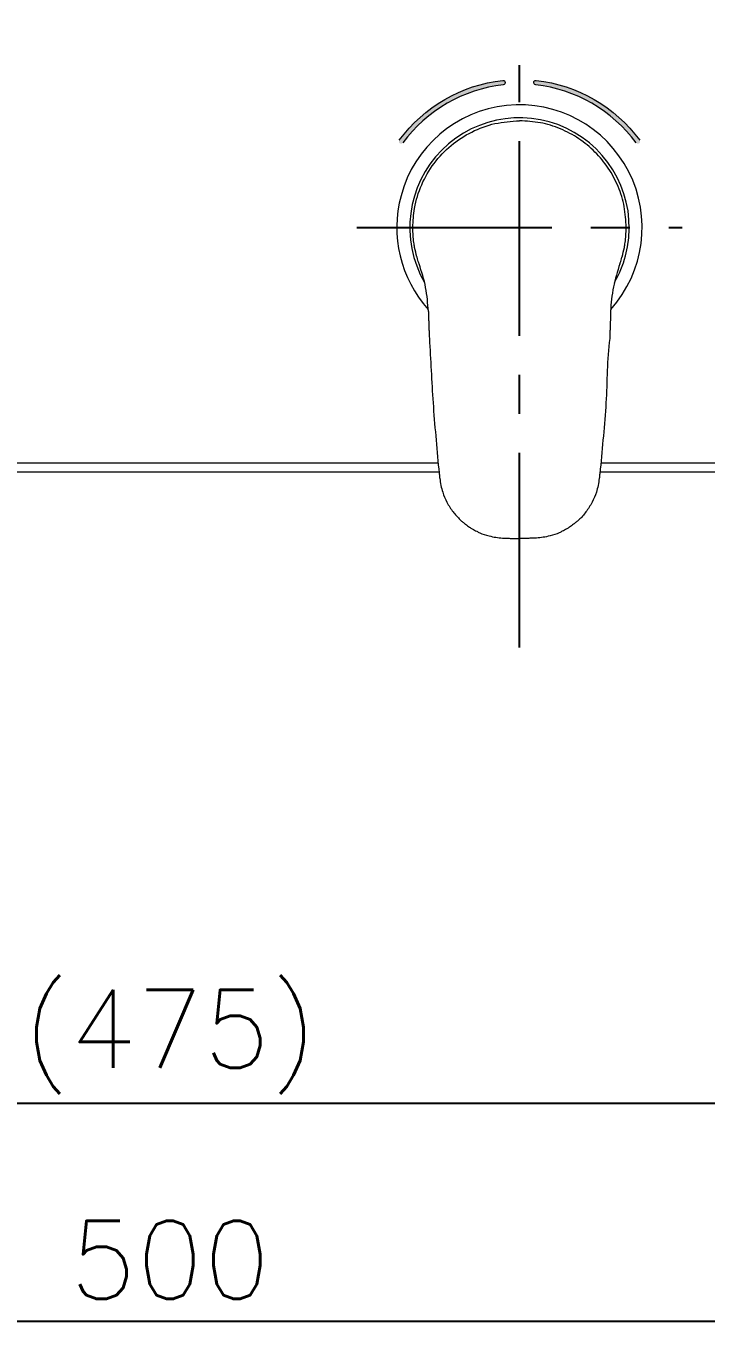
# Model space of a CAD drawing. Extents: x -6207 to -5787, y -4608 to -3937.
# Drawn here: x -6090.1 to -6059.6, y -4405.1 to -4346.9 of the extents above; entities that cross this region are included whole.
import ezdxf

# ---------------------------------------------------------------- set-up
doc = ezdxf.new("R2010")
doc.units = 0
doc.header["$LTSCALE"] = 7
doc.linetypes.add('CENTER', pattern=[2, 1.25, -0.25, 0.25, -0.25])
doc.layers.get('0').update_dxf_attribs({"color": 2, "linetype": 'CONTINUOUS'})
doc.layers.add('D', color=2, linetype='CONTINUOUS')
doc.layers.add('DWG', color=7, linetype='CONTINUOUS')
doc.styles.add('GHS', font='ROMANS.shx', dxfattribs={"bigfont": 'GHS.shx'})

msp = doc.modelspace()

# ---------------------------------------------------------------- hatches: boundary and pattern name
at = {"layer": 'DWG', "true_color": 0xd51c29}
h = msp.add_hatch(color=242, dxfattribs=at)
h.dxf.hatch_style = 2
edge = h.paths.add_edge_path()
edge.add_spline(control_points=[(-6068.68495, -4349.37599), (-6068.63003, -4349.36982), (-6068.58056, -4349.4093), (-6068.57443, -4349.46418), (-6068.56823, -4349.51907), (-6068.60771, -4349.56857), (-6068.66262, -4349.57474), (-6070.46399, -4349.77721), (-6072.09931, -4350.72171), (-6073.1748, -4352.18088), (-6073.2076, -4352.22536), (-6073.27016, -4352.23483), (-6073.3146, -4352.20204), (-6073.35911, -4352.16927), (-6073.36855, -4352.10668), (-6073.33582, -4352.06223), (-6072.22726, -4350.55821), (-6070.54164, -4349.58466), (-6068.68495, -4349.37599)], knot_values=[0, 0, 0, 0, 1, 1, 1, 2, 2, 2, 3, 3, 3, 4, 4, 4, 5, 5, 5, 6, 6, 6, 6], degree=3, periodic=0)
at = {"layer": 'DWG', "true_color": 0x003da6}
h = msp.add_hatch(color=154, dxfattribs=at)
h.dxf.hatch_style = 2
edge = h.paths.add_edge_path()
edge.add_spline(control_points=[(-6062.69654, -4352.18088), (-6063.7721, -4350.72171), (-6065.40742, -4349.77721), (-6067.20872, -4349.57474), (-6067.26364, -4349.56857), (-6067.30312, -4349.51907), (-6067.29698, -4349.46418), (-6067.29078, -4349.4093), (-6067.24131, -4349.36982), (-6067.1864, -4349.37599), (-6065.3297, -4349.58466), (-6063.64415, -4350.55821), (-6062.53559, -4352.06223), (-6062.50279, -4352.10668), (-6062.5123, -4352.16927), (-6062.55674, -4352.20204), (-6062.60118, -4352.23483), (-6062.66381, -4352.22536), (-6062.69654, -4352.18088)], knot_values=[0, 0, 0, 0, 1, 1, 1, 2, 2, 2, 3, 3, 3, 4, 4, 4, 5, 5, 5, 6, 6, 6, 6], degree=3, periodic=0)

# ---------------------------------------------------------------- linework, layer by layer
at = {"color": 1, "linetype": 'CENTER'}
for p, q in [((-6067.93456, -4374.86018), (-6067.93456, -4348.68475)), ((-6067.93456, -4374.86018), (-6067.93456, -4348.68475)), ((-6075.23456, -4355.98475), (-6060.63456, -4355.98475)), ((-6075.23456, -4355.98475), (-6060.63456, -4355.98475))]:
    msp.add_line(p, q, dxfattribs=at)
at = {"color": 7, "linetype": 'Continuous', "lineweight": 15}
for p, q in [((-6072.72855, -4356.01349), (-6072.72863, -4355.98475)), ((-6063.14058, -4356.01349), (-6063.14049, -4355.98475)), ((-6072.53715, -4357.32579), (-6072.54532, -4357.2974)), ((-6072.44257, -4357.61556), (-6072.44291, -4357.61655)), ((-6063.42655, -4357.61556), (-6063.42621, -4357.61655)), ((-6063.33197, -4357.32579), (-6063.3238, -4357.2974)), ((-6072.02843, -4359.75718), (-6072.02749, -4359.78644)), ((-6063.84069, -4359.75718), (-6063.84163, -4359.78644)), ((-6071.54421, -4366.98475), (-6131.03481, -4366.98475)), ((-6071.58451, -4366.57135), (-6124.27073, -4366.57135)), ((-6053.23456, -4366.98475), (-6064.32491, -4366.98475)), ((-6042.99839, -4366.57135), (-6064.28461, -4366.57135)), ((-6067.1749, -4369.93946), (-6067.17491, -4369.93933))]:
    msp.add_line(p, q, dxfattribs=at)
for start, end in [(318.0420674, 165), (165, 221.9056193)]:
    msp.add_arc((-6067.93456, -4355.98475), 5.51, start, end, dxfattribs=at)
at = {"color": 8, "linetype": 'Continuous', "lineweight": 15}
for start, end in [(345, 210.1261172), (329.9100379, 345)]:
    msp.add_arc((-6067.93456, -4355.98475), 4.92929, start, end, dxfattribs=at)
at = {"color": 1, "linetype": 'CENTER'}
msp.add_open_spline([(-6074.08456, -4235.76133), (-6074.13252, -4241.28632), (-6074.13007, -4241.80707), (-6074.11186, -4242.84893), (-6074.09791, -4243.37265), (-6074.06171, -4244.41656), (-6074.03907, -4244.93872), (-6073.95819, -4246.50442), (-6073.88677, -4247.54762), (-6073.62212, -4250.67387), (-6073.37845, -4252.75342), (-6072.46193, -4258.96779), (-6071.60401, -4263.07776), (-6069.10417, -4272.6006), (-6067.29064, -4277.96928), (-6063.10325, -4288.496), (-6060.7308, -4293.65475), (-6055.62229, -4303.80167), (-6052.88649, -4308.79022), (-6047.20736, -4318.66106), (-6044.26249, -4323.54295), (-6038.98772, -4332.19246), (-6036.66808, -4335.96316), (-6031.741, -4342.968), (-6029.84265, -4347.39415), (-6026.41861, -4353.67536), (-6025.17216, -4356.07453), (-6022.90537, -4360.84675), (-6021.87434, -4363.21513), (-6020.98042, -4365.65181)], degree=3, knots=[0, 0, 0, 0, 0.007757838, 0.007757838, 0.015515677, 0.015515677, 0.023273515, 0.023273515, 0.038789192, 0.038789192, 0.069820546, 0.069820546, 0.131883253, 0.131883253, 0.215448344, 0.215448344, 0.299013435, 0.299013435, 0.382578526, 0.382578526, 0.466143616, 0.466143616, 0.530865572, 0.530865572, 0.595587527, 0.595587527, 0.63474961, 0.63474961, 0.671896429, 0.671896429, 0.671896429, 0.671896429], dxfattribs=at)
at = {"color": 7, "linetype": 'Continuous', "lineweight": 15}
for points, knots in [([(-6072.72864, -4355.98475), (-6072.71336, -4355.69695), (-6072.67843, -4355.0391), (-6072.36461, -4354.04772), (-6071.8044, -4353.08179), (-6071.03359, -4352.26913), (-6070.09764, -4351.66065), (-6069.04588, -4351.26458), (-6068.305, -4351.21477), (-6067.93456, -4351.18986)], [0, 0, 0, 0, 0.11474857, 0.26229493, 0.40983541, 0.5573816, 0.70492527, 0.85246224, 1, 1, 1, 1]), ([(-6063.14049, -4355.98475), (-6063.15833, -4355.67097), (-6063.194, -4355.0434), (-6063.47899, -4354.13824), (-6063.92195, -4353.30393), (-6064.52267, -4352.57285), (-6065.25359, -4351.97188), (-6066.08785, -4351.52865), (-6066.99308, -4351.24345), (-6067.62074, -4351.20772), (-6067.93456, -4351.18986)], [0, 0, 0, 0, 0.12497982, 0.24996798, 0.37496688, 0.49997436, 0.62498552, 0.74999537, 0.87500015, 1, 1, 1, 1]), ([(-6072.54532, -4357.2974), (-6072.58071, -4357.15988), (-6072.63465, -4356.95027), (-6072.70628, -4356.52234), (-6072.71904, -4356.23069), (-6072.72855, -4356.01349)], [0, 0, 0, 0, 0.32748539, 0.49915367, 1, 1, 1, 1]), ([(-6063.3238, -4357.2974), (-6063.28841, -4357.15988), (-6063.23447, -4356.95027), (-6063.16285, -4356.52234), (-6063.15008, -4356.23069), (-6063.14058, -4356.01349)], [0, 0, 0, 0, 0.3274855, 0.49915376, 1, 1, 1, 1]), ([(-6072.44257, -4357.61556), (-6072.44813, -4357.60009), (-6072.48247, -4357.50445), (-6072.51221, -4357.40726), (-6072.53715, -4357.32578)], [0, 0, 0, 0, 0.16178405, 1, 1, 1, 1]), ([(-6072.02849, -4359.75717), (-6072.05518, -4359.39706), (-6072.10926, -4358.66734), (-6072.33073, -4357.96984), (-6072.44291, -4357.61655)], [0, 0, 0, 0, 0.493487308, 1, 1, 1, 1]), ([(-6063.42655, -4357.61556), (-6063.53423, -4357.96006), (-6063.75226, -4358.65764), (-6063.82905, -4359.39756), (-6063.84124, -4359.7753), (-6063.84152, -4359.78394)], [0, 0, 0, 0, 0.48806261, 0.98829134, 1, 1, 1, 1]), ([(-6063.42655, -4357.61556), (-6063.42099, -4357.60009), (-6063.38666, -4357.50445), (-6063.35691, -4357.40726), (-6063.33197, -4357.32578)], [0, 0, 0, 0, 0.16178256, 1, 1, 1, 1]), ([(-6072.0276, -4359.78394), (-6072.02677, -4359.80999), (-6072.0248, -4359.87101), (-6072.02167, -4359.9875), (-6072.01616, -4360.07788), (-6072.01616, -4360.13337), (-6072.01616, -4360.13337)], [0, 0, 0, 0, 0.22364661, 0.52388668, 0.99996377, 1, 1, 1, 1]), ([(-6072.01615, -4360.13337), (-6072.01615, -4360.13338), (-6072.01615, -4360.14529), (-6072.01476, -4360.16909), (-6072.01325, -4360.21604), (-6072.01266, -4360.25113), (-6072.01122, -4360.27425), (-6072.01122, -4360.27425)], [0, 0, 0, 0, 0.000084564, 0.253516816, 0.507036693, 0.999915271, 1, 1, 1, 1]), ([(-6063.85297, -4360.13337), (-6063.85297, -4360.13338), (-6063.85445, -4360.1452), (-6063.85375, -4360.16913), (-6063.85593, -4360.21603), (-6063.8579, -4360.25109), (-6063.8579, -4360.27425), (-6063.8579, -4360.27425)], [0, 0, 0, 0, 0.000085223, 0.253517165, 0.507036917, 0.999915436, 1, 1, 1, 1]), ([(-6063.84152, -4359.78394), (-6063.84236, -4359.80999), (-6063.84432, -4359.87101), (-6063.84745, -4359.9875), (-6063.85296, -4360.07788), (-6063.85296, -4360.13337), (-6063.85296, -4360.13337)], [0, 0, 0, 0, 0.22364663, 0.52388672, 0.99996377, 1, 1, 1, 1]), ([(-6072.01122, -4360.27425), (-6072.01122, -4360.27426), (-6072.00756, -4360.33281), (-6072.00565, -4360.45019), (-6071.99501, -4360.68133), (-6071.99113, -4360.85407), (-6071.98402, -4360.96791), (-6071.98402, -4360.96791)], [0, 0, 0, 0, 0.00001721, 0.25354912, 0.50709896, 0.99998279, 1, 1, 1, 1]), ([(-6063.8579, -4360.27425), (-6063.8579, -4360.27426), (-6063.8579, -4360.33293), (-6063.86548, -4360.45013), (-6063.87147, -4360.68141), (-6063.8851, -4360.85385), (-6063.8851, -4360.96791), (-6063.8851, -4360.96791)], [0, 0, 0, 0, 0.00001717, 0.25354916, 0.507099, 0.99998283, 1, 1, 1, 1]), ([(-6071.98402, -4360.96791), (-6071.98402, -4360.96792), (-6071.92371, -4361.93286), (-6071.86636, -4363.39753), (-6071.69737, -4365.35384), (-6071.62066, -4366.34816), (-6071.55884, -4366.84272), (-6071.55884, -4366.84272)], [0, 0, 0, 0, 0.00000203, 0.4923616, 0.74618102, 0.99999796, 1, 1, 1, 1]), ([(-6063.8851, -4360.96791), (-6063.88511, -4360.96792), (-6064.00503, -4361.92727), (-6063.98878, -4363.39884), (-6064.1746, -4365.35357), (-6064.24846, -4366.34816), (-6064.31028, -4366.84272), (-6064.31028, -4366.84272)], [0, 0, 0, 0, 0.000002039, 0.492361603, 0.746181028, 0.999997961, 1, 1, 1, 1]), ([(-6071.55884, -4366.84272), (-6071.55884, -4366.84273), (-6071.55448, -4366.91253), (-6071.5405, -4367.01762), (-6071.52582, -4367.1587), (-6071.51951, -4367.2304), (-6071.51476, -4367.26605), (-6071.51476, -4367.26606)], [0, 0, 0, 0, 0.00002806, 0.4929274, 0.74646418, 0.99997351, 1, 1, 1, 1]), ([(-6064.31028, -4366.84272), (-6064.31028, -4366.84273), (-6064.31028, -4366.91266), (-6064.32964, -4367.01759), (-6064.34309, -4367.15871), (-6064.34961, -4367.2304), (-6064.35436, -4367.26605), (-6064.35436, -4367.26606)], [0, 0, 0, 0, 0.00002801, 0.4929271, 0.74646403, 0.99997351, 1, 1, 1, 1]), ([(-6071.51476, -4367.26606), (-6071.51476, -4367.26606), (-6071.48907, -4367.47159), (-6071.41606, -4367.84018), (-6071.20278, -4368.34238), (-6070.9376, -4368.76582), (-6070.71068, -4369.00867), (-6070.59704, -4369.12231), (-6070.59704, -4369.12231)], [0, 0, 0, 0, 0.00000569, 0.29422963, 0.52955639, 0.77171334, 0.99999501, 1, 1, 1, 1]), ([(-6064.35436, -4367.26606), (-6064.35436, -4367.26606), (-6064.38006, -4367.47159), (-6064.45353, -4367.83968), (-6064.66505, -4368.34379), (-6064.93637, -4368.76051), (-6065.14862, -4369.01943), (-6065.27208, -4369.12231), (-6065.27208, -4369.12231)], [0, 0, 0, 0, 0.00000569, 0.29422942, 0.52955608, 0.77171292, 0.99999449, 1, 1, 1, 1]), ([(-6070.59704, -4369.12231), (-6070.59704, -4369.12231), (-6070.56104, -4369.15832), (-6070.48385, -4369.22485), (-6070.34865, -4369.33719), (-6070.24469, -4369.40651), (-6070.18454, -4369.44948), (-6070.18454, -4369.44948)], [0, 0, 0, 0, 0.00002398, 0.28971828, 0.57940754, 0.99997569, 1, 1, 1, 1]), ([(-6070.18454, -4369.44948), (-6070.18454, -4369.44948), (-6070.16333, -4369.46362), (-6070.1204, -4369.49119), (-6070.04438, -4369.53582), (-6069.99156, -4369.57057), (-6069.95728, -4369.58526), (-6069.95728, -4369.58526)], [0, 0, 0, 0, 0.00004057, 0.28872645, 0.57753317, 0.99995716, 1, 1, 1, 1]), ([(-6065.68458, -4369.44948), (-6065.68459, -4369.44948), (-6065.70672, -4369.46213), (-6065.74829, -4369.49187), (-6065.82492, -4369.53553), (-6065.87756, -4369.57057), (-6065.91184, -4369.58526), (-6065.91185, -4369.58526)], [0, 0, 0, 0, 0.00004536, 0.28872649, 0.5775332, 0.99995716, 1, 1, 1, 1]), ([(-6065.27208, -4369.12231), (-6065.27208, -4369.12231), (-6065.30468, -4369.16143), (-6065.38684, -4369.22342), (-6065.51981, -4369.3378), (-6065.62443, -4369.40651), (-6065.68458, -4369.44948), (-6065.68458, -4369.44948)], [0, 0, 0, 0, 0.00002207, 0.28971693, 0.57940674, 0.99997569, 1, 1, 1, 1]), ([(-6069.95728, -4369.58526), (-6069.95727, -4369.58526), (-6069.92489, -4369.60377), (-6069.86848, -4369.63144), (-6069.78894, -4369.66967), (-6069.74234, -4369.69036), (-6069.7189, -4369.70041), (-6069.7189, -4369.70041)], [0, 0, 0, 0, 0.00004536, 0.4224034, 0.71123276, 0.99995715, 1, 1, 1, 1]), ([(-6069.7189, -4369.70041), (-6069.7189, -4369.70041), (-6069.59191, -4369.77297), (-6069.34535, -4369.83366), (-6069.00348, -4369.91718), (-6068.7965, -4369.92671), (-6068.69422, -4369.9395), (-6068.69422, -4369.9395)], [0, 0, 0, 0, 0.00001136, 0.41504403, 0.70749484, 0.99998864, 1, 1, 1, 1]), ([(-6068.69422, -4369.93946), (-6068.69422, -4369.93946), (-6068.69422, -4369.93948), (-6068.69422, -4369.93949), (-6068.69422, -4369.93949)], [0, 0, 0, 0, 0.50424181, 1, 1, 1, 1]), ([(-6068.69421, -4369.93933), (-6068.69421, -4369.93933), (-6068.62841, -4369.93933), (-6068.49709, -4369.9504), (-6068.24382, -4369.95648), (-6068.05629, -4369.95828), (-6067.93456, -4369.95945)], [0, 0, 0, 0, 0.000015685, 0.259731225, 0.519462425, 1, 1, 1, 1]), ([(-6067.17491, -4369.93933), (-6067.17492, -4369.93933), (-6067.24071, -4369.93933), (-6067.37203, -4369.9504), (-6067.6253, -4369.95648), (-6067.81283, -4369.95828), (-6067.93456, -4369.95945)], [0, 0, 0, 0, 0.000015685, 0.259731225, 0.519462425, 1, 1, 1, 1]), ([(-6066.15022, -4369.70041), (-6066.15023, -4369.70041), (-6066.28104, -4369.76582), (-6066.52253, -4369.83599), (-6066.86594, -4369.91662), (-6067.07262, -4369.92671), (-6067.1749, -4369.9395), (-6067.1749, -4369.9395)], [0, 0, 0, 0, 0.00001261, 0.41504398, 0.70749481, 0.99998864, 1, 1, 1, 1]), ([(-6065.91185, -4369.58526), (-6065.91185, -4369.58526), (-6065.94423, -4369.60377), (-6066.00064, -4369.63144), (-6066.08018, -4369.66967), (-6066.12678, -4369.69036), (-6066.15022, -4369.70041), (-6066.15022, -4369.70041)], [0, 0, 0, 0, 0.00004536, 0.4224034, 0.71123276, 0.99995715, 1, 1, 1, 1])]:
    msp.add_open_spline(points, degree=3, knots=knots, dxfattribs=at)
at = {"layer": 'D'}
for p, q in [((-6127.63456, -4395.32846), (-6039.63476, -4395.32846)), ((-6130.13456, -4405.1256), (-6037.13456, -4405.1256))]:
    msp.add_line(p, q, dxfattribs=at)
at = {"layer": 'DWG', "lineweight": 0}
for points in [[(-6073.33582, -4352.06223), (-6072.22726, -4350.55821), (-6070.54164, -4349.58466), (-6068.68495, -4349.37599)], [(-6068.66262, -4349.57474), (-6070.46399, -4349.77721), (-6072.09931, -4350.72171), (-6073.1748, -4352.18088)], [(-6068.68495, -4349.37599), (-6068.63003, -4349.36982), (-6068.58056, -4349.4093), (-6068.57443, -4349.46418)], [(-6068.57443, -4349.46418), (-6068.56823, -4349.51907), (-6068.60771, -4349.56857), (-6068.66262, -4349.57474)], [(-6067.20872, -4349.57474), (-6067.26364, -4349.56857), (-6067.30312, -4349.51907), (-6067.29698, -4349.46418)], [(-6067.29698, -4349.46418), (-6067.29078, -4349.4093), (-6067.24131, -4349.36982), (-6067.1864, -4349.37599)], [(-6062.69654, -4352.18088), (-6063.7721, -4350.72171), (-6065.40742, -4349.77721), (-6067.20872, -4349.57474)], [(-6067.1864, -4349.37599), (-6065.3297, -4349.58466), (-6063.64415, -4350.55821), (-6062.53559, -4352.06223)]]:
    msp.add_open_spline(points, degree=3, dxfattribs=at)

# ---------------------------------------------------------------- texts
at = {"layer": 'D', "char_height": 3.5, "attachment_point": 5, "style": 'GHS'}
for s, insert in [('\\A1;(475)', (-6083.63466, -4392.57846)), ('\\A1;500', (-6083.63466, -4402.3756))]:
    msp.add_mtext(s, dxfattribs=dict(at, insert=insert))

doc.saveas('drawing.dxf')
